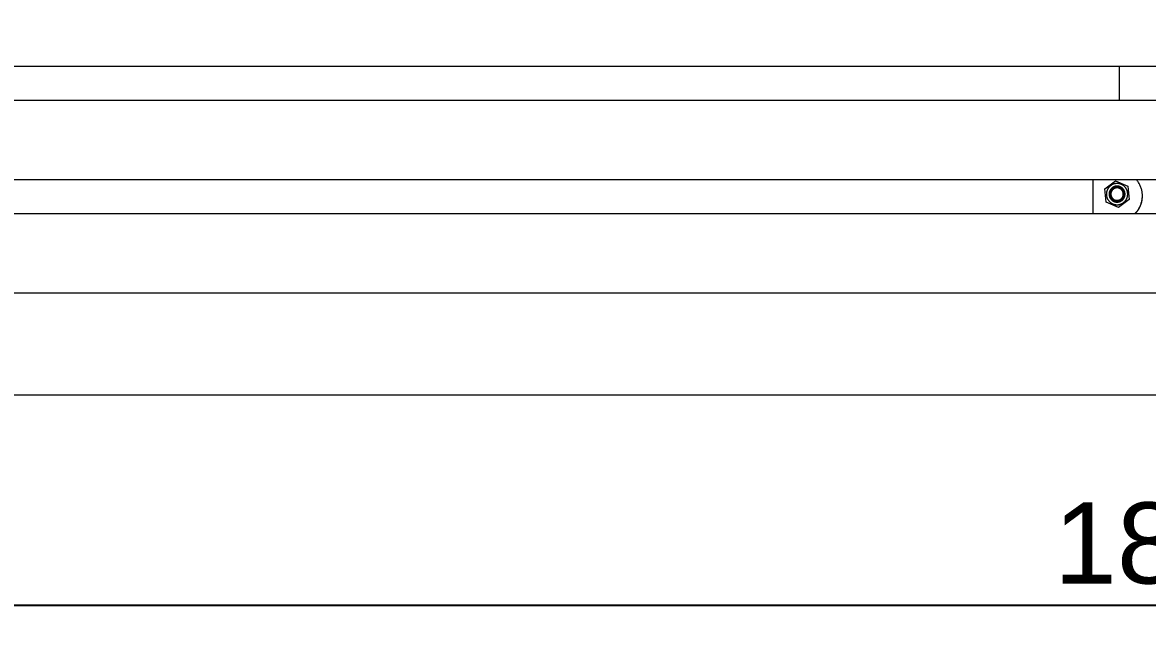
# Model space of a CAD drawing. Header units: millimetres. Extents: x -213 to 4577, y -424 to 2634.
# Drawn here: x 460 to 1015, y 560 to 857 of the extents above; entities that cross this region are included whole.
import ezdxf

# ---------------------------------------------------------------- set-up
doc = ezdxf.new("R2010")
doc.units = ezdxf.units.MM
doc.layers.add('ZANO_R', color=7, linetype='Continuous', lineweight=0)
doc.layers.add('ZANO_W', color=1, linetype='Continuous', lineweight=0)
doc.styles.add('Arial', font='arial.ttf')
doc.styles.get("Standard").update_dxf_attribs({"font": 'ARIALUNI.TTF'})
doc.dimstyles.new('pl i ang', dxfattribs={"dimtxt": 50, "dimasz": 50, "dimexe": 1.25, "dimexo": 0.625, "dimgap": 10, "dimtad": 1, "dimtoh": 1, "dimtxsty": 'Standard', "dimcen": 2.5, "dimclrd": 1, "dimclre": 1, "dimclrt": 1, "dimadec": 0, "dimazin": 0, "dimtfac": 1, "dimtmove": 0, "dimatfit": 3, "dimfxl": 1, "dimarcsym": 1})

# ---------------------------------------------------------------- blocks, each defined once
blk = doc.blocks.new('*D433')
at = {"layer": 'ZANO_W', "color": 1, "lineweight": -2}
for p, q in [((130.92, 716.54), (130.92, 559.66)), ((1930.92, 716.44), (1930.92, 559.66)), ((170.92, 569.66), (1890.92, 569.66))]:
    blk.add_line(p, q, dxfattribs=at)
at = {"layer": 'ZANO_W', "color": 1}
for points in [[(170.92, 576.33), (170.92, 563), (130.92, 569.66)], [(1890.92, 563), (1890.92, 576.33), (1930.92, 569.66)]]:
    blk.add_solid(points, dxfattribs=at)
at = {"layer": 'ZANO_W', "color": 1, "insert": (1030.92, 600.09), "char_height": 40, "attachment_point": 5, "style": 'Arial'}
blk.add_mtext('1800', dxfattribs=at)

msp = doc.modelspace()

# ---------------------------------------------------------------- linework, layer by layer
at = {"layer": 'ZANO_R'}
for p, q in [((1927.92, 835.44), (133.92, 835.44)), ((1000.92, 835.44), (1000.92, 818.82)), ((133.92, 818.82), (1927.92, 818.82)), ((1927.92, 779.49), (133.92, 779.49)), ((987.92, 779.49), (987.92, 762.87)), ((993.91, 775.08), (999.21, 778.97)), ((996.79, 776.65), (996.65, 776.54)), ((996.94, 776.76), (996.79, 776.65)), ((997.09, 776.86), (996.94, 776.76)), ((997.24, 776.95), (997.09, 776.86)), ((997.4, 777.04), (997.24, 776.95)), ((997.56, 777.13), (997.4, 777.04)), ((997.73, 777.21), (997.56, 777.13)), ((997.89, 777.28), (997.73, 777.21)), ((998.06, 777.35), (997.89, 777.28)), ((998.23, 777.41), (998.06, 777.35)), ((998.4, 777.46), (998.23, 777.41)), ((998.58, 777.51), (998.4, 777.46)), ((998.75, 777.56), (998.58, 777.51)), ((998.93, 777.59), (998.75, 777.56)), ((999.11, 777.62), (998.93, 777.59)), ((999.29, 777.65), (999.11, 777.62)), ((999.21, 778.97), (1005.22, 776.32)), ((999.47, 777.67), (999.29, 777.65)), ((999.65, 777.68), (999.47, 777.67)), ((999.83, 777.69), (999.65, 777.68)), ((1000.01, 777.69), (999.83, 777.69)), ((1000.19, 777.68), (1000.01, 777.69)), ((1000.37, 777.67), (1000.19, 777.68)), ((1000.56, 777.65), (1000.37, 777.67)), ((1000.73, 777.62), (1000.56, 777.65)), ((1000.91, 777.59), (1000.73, 777.62)), ((1001.09, 777.55), (1000.91, 777.59)), ((1001.27, 777.51), (1001.09, 777.55)), ((1001.44, 777.46), (1001.27, 777.51)), ((1001.61, 777.41), (1001.44, 777.46)), ((1001.78, 777.35), (1001.61, 777.41)), ((1001.95, 777.28), (1001.78, 777.35)), ((1002.12, 777.2), (1001.95, 777.28)), ((1002.28, 777.13), (1002.12, 777.2)), ((1002.44, 777.04), (1002.28, 777.13)), ((1002.6, 776.95), (1002.44, 777.04)), ((1002.75, 776.86), (1002.6, 776.95)), ((1002.9, 776.76), (1002.75, 776.86)), ((1003.05, 776.65), (1002.9, 776.76)), ((1003.2, 776.54), (1003.05, 776.65)), ((1009.81, 779.15), (1009.53, 779.49)), ((1010.07, 778.81), (1009.81, 779.15)), ((1010.31, 778.45), (1010.07, 778.81)), ((1010.55, 778.09), (1010.31, 778.45)), ((1010.77, 777.71), (1010.55, 778.09)), ((1010.98, 777.33), (1010.77, 777.71)), ((1011.17, 776.95), (1010.98, 777.33)), ((1011.36, 776.55), (1011.17, 776.95)), ((994.62, 768.55), (993.91, 775.08)), ((994.68, 772.8), (994.67, 772.62)), ((994.67, 772.62), (994.67, 772.44)), ((994.67, 772.44), (994.67, 772.26)), ((994.67, 772.26), (994.68, 772.08)), ((994.7, 772.98), (994.68, 772.8)), ((994.68, 772.08), (994.7, 771.9)), ((994.72, 773.16), (994.7, 772.98)), ((994.7, 771.9), (994.72, 771.72)), ((994.75, 773.34), (994.72, 773.16)), ((994.72, 771.72), (994.75, 771.54)), ((994.78, 773.52), (994.75, 773.34)), ((994.75, 771.54), (994.78, 771.36)), ((994.82, 773.69), (994.78, 773.52)), ((994.78, 771.36), (994.82, 771.18)), ((994.87, 773.87), (994.82, 773.69)), ((994.82, 771.18), (994.87, 771.01)), ((994.92, 774.04), (994.87, 773.87)), ((994.98, 774.21), (994.92, 774.04)), ((995.05, 774.38), (994.98, 774.21)), ((995.12, 774.55), (995.05, 774.38)), ((995.19, 774.72), (995.12, 774.55)), ((995.27, 774.88), (995.19, 774.72)), ((995.36, 775.04), (995.27, 774.88)), ((995.45, 775.19), (995.36, 775.04)), ((995.55, 775.35), (995.45, 775.19)), ((995.65, 775.49), (995.55, 775.35)), ((995.76, 775.64), (995.65, 775.49)), ((995.87, 775.78), (995.76, 775.64)), ((995.99, 775.92), (995.87, 775.78)), ((995.99, 772.57), (995.98, 772.44)), ((995.98, 772.44), (995.99, 772.3)), ((996.11, 776.05), (995.99, 775.92)), ((996, 772.84), (995.99, 772.71)), ((995.99, 772.71), (995.99, 772.57)), ((995.99, 772.3), (995.99, 772.17)), ((995.99, 772.17), (996, 772.03)), ((996.02, 772.98), (996, 772.84)), ((996, 772.03), (996.02, 771.9)), ((996.04, 773.11), (996.02, 772.98)), ((996.02, 771.9), (996.04, 771.76)), ((996.07, 773.25), (996.04, 773.11)), ((996.04, 771.76), (996.07, 771.63)), ((996.1, 773.38), (996.07, 773.25)), ((996.07, 771.63), (996.1, 771.5)), ((996.13, 773.51), (996.1, 773.38)), ((996.1, 771.5), (996.13, 771.36)), ((996.24, 776.18), (996.11, 776.05)), ((996.17, 773.64), (996.13, 773.51)), ((996.13, 771.36), (996.17, 771.23)), ((996.22, 773.77), (996.17, 773.64)), ((996.17, 771.23), (996.22, 771.11)), ((996.26, 773.9), (996.22, 773.77)), ((996.22, 771.11), (996.26, 770.98)), ((996.37, 776.31), (996.24, 776.18)), ((996.32, 774.02), (996.26, 773.9)), ((996.37, 774.15), (996.32, 774.02)), ((996.51, 776.43), (996.37, 776.31)), ((996.44, 774.27), (996.37, 774.15)), ((996.42, 772.56), (996.43, 772.68)), ((996.42, 772.44), (996.42, 772.56)), ((996.42, 772.32), (996.42, 772.44)), ((996.43, 772.2), (996.42, 772.32)), ((996.43, 772.68), (996.44, 772.8)), ((996.44, 772.08), (996.43, 772.2)), ((996.5, 774.39), (996.44, 774.27)), ((996.44, 772.8), (996.45, 772.92)), ((996.45, 771.96), (996.44, 772.08)), ((996.45, 772.92), (996.47, 773.04)), ((996.47, 771.84), (996.45, 771.96)), ((996.47, 773.04), (996.5, 773.16)), ((996.5, 771.72), (996.47, 771.84)), ((996.57, 774.5), (996.5, 774.39)), ((996.5, 773.16), (996.52, 773.28)), ((996.52, 771.6), (996.5, 771.72)), ((996.65, 776.54), (996.51, 776.43)), ((996.52, 773.28), (996.55, 773.39)), ((996.55, 771.48), (996.52, 771.6)), ((996.55, 773.39), (996.59, 773.51)), ((996.59, 771.37), (996.55, 771.48)), ((996.64, 774.62), (996.57, 774.5)), ((996.59, 773.51), (996.63, 773.62)), ((996.63, 771.25), (996.59, 771.37)), ((996.63, 773.62), (996.67, 773.73)), ((996.67, 771.14), (996.63, 771.25)), ((996.72, 774.73), (996.64, 774.62)), ((996.67, 773.73), (996.72, 773.85)), ((996.72, 771.03), (996.67, 771.14)), ((996.8, 774.84), (996.72, 774.73)), ((996.72, 773.85), (996.77, 773.96)), ((996.77, 773.96), (996.82, 774.06)), ((996.89, 774.95), (996.8, 774.84)), ((996.82, 774.06), (996.88, 774.17)), ((996.87, 772.65), (996.86, 772.54)), ((996.86, 772.54), (996.86, 772.44)), ((996.86, 772.44), (996.86, 772.33)), ((996.86, 772.33), (996.87, 772.23)), ((996.88, 772.75), (996.87, 772.65)), ((996.87, 772.23), (996.87, 772.12)), ((996.87, 772.12), (996.89, 772.02)), ((996.88, 774.17), (996.94, 774.27)), ((996.89, 772.86), (996.88, 772.75)), ((996.97, 775.05), (996.89, 774.95)), ((996.9, 772.96), (996.89, 772.86)), ((996.89, 772.02), (996.9, 771.91)), ((996.92, 773.07), (996.9, 772.96)), ((996.9, 771.91), (996.92, 771.81)), ((996.95, 773.17), (996.92, 773.07)), ((996.92, 771.81), (996.95, 771.7)), ((996.94, 774.27), (997.01, 774.38)), ((996.97, 773.27), (996.95, 773.17)), ((996.95, 771.7), (996.97, 771.6)), ((997.07, 775.15), (996.97, 775.05)), ((997.01, 773.37), (996.97, 773.27)), ((996.97, 771.6), (997.01, 771.5)), ((997.01, 774.38), (997.08, 774.48)), ((997.04, 773.47), (997.01, 773.37)), ((997.01, 771.5), (997.04, 771.4)), ((997.08, 773.57), (997.04, 773.47)), ((997.04, 771.4), (997.08, 771.3)), ((997.16, 775.25), (997.07, 775.15)), ((997.08, 774.48), (997.15, 774.57)), ((997.12, 773.67), (997.08, 773.57)), ((997.08, 771.3), (997.12, 771.2)), ((997.16, 773.77), (997.12, 773.67)), ((997.12, 771.2), (997.16, 771.11)), ((997.15, 774.57), (997.22, 774.67)), ((997.26, 775.34), (997.16, 775.25)), ((997.21, 773.86), (997.16, 773.77)), ((997.16, 771.11), (997.21, 771.01)), ((997.26, 773.95), (997.21, 773.86)), ((997.22, 774.67), (997.3, 774.76)), ((997.36, 775.43), (997.26, 775.34)), ((997.31, 774.04), (997.26, 773.95)), ((997.3, 774.76), (997.38, 774.85)), ((997.37, 774.13), (997.31, 774.04)), ((997.47, 775.52), (997.36, 775.43)), ((997.43, 774.22), (997.37, 774.13)), ((997.38, 774.85), (997.47, 774.93)), ((997.49, 774.31), (997.43, 774.22)), ((997.57, 775.6), (997.47, 775.52)), ((997.47, 774.93), (997.56, 775.02)), ((997.56, 774.39), (997.49, 774.31)), ((997.56, 775.02), (997.65, 775.1)), ((997.63, 774.47), (997.56, 774.39)), ((997.69, 775.68), (997.57, 775.6)), ((997.7, 774.55), (997.63, 774.47)), ((997.65, 775.1), (997.74, 775.17)), ((997.8, 775.75), (997.69, 775.68)), ((997.77, 774.62), (997.7, 774.55)), ((997.74, 775.17), (997.84, 775.25)), ((997.85, 774.69), (997.77, 774.62)), ((997.91, 775.82), (997.8, 775.75)), ((997.84, 775.25), (997.93, 775.32)), ((997.93, 774.76), (997.85, 774.69)), ((998.03, 775.89), (997.91, 775.82)), ((997.93, 775.32), (998.03, 775.38)), ((998.01, 774.83), (997.93, 774.76)), ((998.1, 774.9), (998.01, 774.83)), ((998.15, 775.95), (998.03, 775.89)), ((998.03, 775.38), (998.14, 775.45)), ((998.18, 774.96), (998.1, 774.9)), ((998.14, 775.45), (998.24, 775.51)), ((998.27, 776.01), (998.15, 775.95)), ((998.27, 775.02), (998.18, 774.96)), ((998.24, 775.51), (998.35, 775.56)), ((998.4, 776.07), (998.27, 776.01)), ((998.36, 775.07), (998.27, 775.02)), ((998.35, 775.56), (998.46, 775.62)), ((998.45, 775.12), (998.36, 775.07)), ((998.53, 776.12), (998.4, 776.07)), ((998.55, 775.17), (998.45, 775.12)), ((998.46, 775.62), (998.57, 775.66)), ((998.65, 776.16), (998.53, 776.12)), ((998.64, 775.22), (998.55, 775.17)), ((998.57, 775.66), (998.68, 775.71)), ((998.74, 775.26), (998.64, 775.22)), ((998.78, 776.21), (998.65, 776.16)), ((998.68, 775.71), (998.79, 775.75)), ((998.84, 775.3), (998.74, 775.26)), ((998.91, 776.24), (998.78, 776.21)), ((998.79, 775.75), (998.91, 775.79)), ((998.94, 775.34), (998.84, 775.3)), ((999.05, 776.28), (998.91, 776.24)), ((998.91, 775.79), (999.03, 775.82)), ((999.04, 775.37), (998.94, 775.34)), ((999.03, 775.82), (999.14, 775.85)), ((999.14, 775.4), (999.04, 775.37)), ((999.18, 776.3), (999.05, 776.28)), ((999.14, 775.85), (999.26, 775.87)), ((999.24, 775.42), (999.14, 775.4)), ((999.31, 776.33), (999.18, 776.3)), ((999.34, 775.44), (999.24, 775.42)), ((999.26, 775.87), (999.38, 775.89)), ((999.45, 776.35), (999.31, 776.33)), ((999.45, 775.46), (999.34, 775.44)), ((999.38, 775.89), (999.5, 775.91)), ((999.58, 776.36), (999.45, 776.35)), ((999.55, 775.48), (999.45, 775.46)), ((999.5, 775.91), (999.62, 775.92)), ((999.66, 775.49), (999.55, 775.48)), ((999.72, 776.37), (999.58, 776.36)), ((999.62, 775.92), (999.74, 775.93)), ((999.76, 775.5), (999.66, 775.49)), ((999.85, 776.37), (999.72, 776.37)), ((999.74, 775.93), (999.86, 775.94)), ((999.87, 775.5), (999.76, 775.5)), ((999.99, 776.37), (999.85, 776.37)), ((999.86, 775.94), (999.98, 775.94)), ((999.97, 775.5), (999.87, 775.5)), ((1000.08, 775.5), (999.97, 775.5)), ((999.98, 775.94), (1000.1, 775.93)), ((1000.13, 776.37), (999.99, 776.37)), ((1000.19, 775.49), (1000.08, 775.5)), ((1000.1, 775.93), (1000.22, 775.92)), ((1000.26, 776.36), (1000.13, 776.37)), ((1000.29, 775.48), (1000.19, 775.49)), ((1000.22, 775.92), (1000.34, 775.91)), ((1000.4, 776.35), (1000.26, 776.36)), ((1000.4, 775.46), (1000.29, 775.48)), ((1000.34, 775.91), (1000.46, 775.89)), ((1000.53, 776.33), (1000.4, 776.35)), ((1000.5, 775.44), (1000.4, 775.46)), ((1000.46, 775.89), (1000.58, 775.87)), ((1000.6, 775.42), (1000.5, 775.44)), ((1000.67, 776.3), (1000.53, 776.33)), ((1000.58, 775.87), (1000.7, 775.85)), ((1000.71, 775.4), (1000.6, 775.42)), ((1000.8, 776.28), (1000.67, 776.3)), ((1000.7, 775.85), (1000.82, 775.82)), ((1000.81, 775.37), (1000.71, 775.4)), ((1000.93, 776.24), (1000.8, 776.28)), ((1000.91, 775.34), (1000.81, 775.37)), ((1000.82, 775.82), (1000.93, 775.79)), ((1001.01, 775.3), (1000.91, 775.34)), ((1001.06, 776.21), (1000.93, 776.24)), ((1000.93, 775.79), (1001.05, 775.75)), ((1001.11, 775.26), (1001.01, 775.3)), ((1001.05, 775.75), (1001.16, 775.71)), ((1001.19, 776.16), (1001.06, 776.21)), ((1001.2, 775.22), (1001.11, 775.26)), ((1001.16, 775.71), (1001.28, 775.66)), ((1001.32, 776.12), (1001.19, 776.16)), ((1001.3, 775.17), (1001.2, 775.22)), ((1001.28, 775.66), (1001.39, 775.62)), ((1001.39, 775.12), (1001.3, 775.17)), ((1001.44, 776.07), (1001.32, 776.12)), ((1001.39, 775.62), (1001.49, 775.56)), ((1001.48, 775.07), (1001.39, 775.12)), ((1001.57, 776.01), (1001.44, 776.07)), ((1001.57, 775.02), (1001.48, 775.07)), ((1001.49, 775.56), (1001.6, 775.51)), ((1001.69, 775.95), (1001.57, 776.01)), ((1001.66, 774.96), (1001.57, 775.02)), ((1001.6, 775.51), (1001.71, 775.45)), ((1001.75, 774.9), (1001.66, 774.96)), ((1001.81, 775.89), (1001.69, 775.95)), ((1001.71, 775.45), (1001.81, 775.38)), ((1001.83, 774.83), (1001.75, 774.9)), ((1001.93, 775.82), (1001.81, 775.89)), ((1001.81, 775.38), (1001.91, 775.32)), ((1001.91, 774.76), (1001.83, 774.83)), ((1001.91, 775.32), (1002.01, 775.25)), ((1001.99, 774.69), (1001.91, 774.76)), ((1002.05, 775.75), (1001.93, 775.82)), ((1002.07, 774.62), (1001.99, 774.69)), ((1002.01, 775.25), (1002.1, 775.17)), ((1002.16, 775.68), (1002.05, 775.75)), ((1002.14, 774.54), (1002.07, 774.62)), ((1002.1, 775.17), (1002.2, 775.1)), ((1002.21, 774.47), (1002.14, 774.54)), ((1002.27, 775.6), (1002.16, 775.68)), ((1002.2, 775.1), (1002.29, 775.02)), ((1002.28, 774.39), (1002.21, 774.47)), ((1002.38, 775.51), (1002.27, 775.6)), ((1002.35, 774.3), (1002.28, 774.39)), ((1002.29, 775.02), (1002.38, 774.93)), ((1002.41, 774.22), (1002.35, 774.3)), ((1002.48, 775.43), (1002.38, 775.51)), ((1002.38, 774.93), (1002.46, 774.85)), ((1002.47, 774.13), (1002.41, 774.22)), ((1002.46, 774.85), (1002.54, 774.76)), ((1002.53, 774.04), (1002.47, 774.13)), ((1002.58, 775.34), (1002.48, 775.43)), ((1002.58, 773.95), (1002.53, 774.04)), ((1002.54, 774.76), (1002.62, 774.67)), ((1002.68, 775.24), (1002.58, 775.34)), ((1002.63, 773.86), (1002.58, 773.95)), ((1002.62, 774.67), (1002.7, 774.57)), ((1002.68, 773.76), (1002.63, 773.86)), ((1002.63, 771.01), (1002.68, 771.11)), ((1002.78, 775.15), (1002.68, 775.24)), ((1002.72, 773.67), (1002.68, 773.76)), ((1002.68, 771.11), (1002.72, 771.2)), ((1002.7, 774.57), (1002.77, 774.47)), ((1002.77, 773.57), (1002.72, 773.67)), ((1002.72, 771.2), (1002.77, 771.3)), ((1002.77, 774.47), (1002.84, 774.37)), ((1002.8, 773.47), (1002.77, 773.57)), ((1002.77, 771.3), (1002.8, 771.4)), ((1002.87, 775.05), (1002.78, 775.15)), ((1002.84, 773.37), (1002.8, 773.47)), ((1002.8, 771.4), (1002.84, 771.5)), ((1002.84, 774.37), (1002.9, 774.27)), ((1002.87, 773.27), (1002.84, 773.37)), ((1002.84, 771.5), (1002.87, 771.6)), ((1002.96, 774.94), (1002.87, 775.05)), ((1002.89, 773.17), (1002.87, 773.27)), ((1002.87, 771.6), (1002.89, 771.7)), ((1002.92, 773.07), (1002.89, 773.17)), ((1002.89, 771.7), (1002.92, 771.81)), ((1002.9, 774.27), (1002.96, 774.17)), ((1002.94, 772.96), (1002.92, 773.07)), ((1002.92, 771.81), (1002.94, 771.91)), ((1002.95, 772.86), (1002.94, 772.96)), ((1002.94, 771.91), (1002.95, 772.01)), ((1002.97, 772.75), (1002.95, 772.86)), ((1002.95, 772.01), (1002.97, 772.12)), ((1003.04, 774.84), (1002.96, 774.94)), ((1002.96, 774.17), (1003.02, 774.06)), ((1002.98, 772.65), (1002.97, 772.75)), ((1002.97, 772.12), (1002.98, 772.22)), ((1002.98, 772.54), (1002.98, 772.65)), ((1002.98, 772.44), (1002.98, 772.54)), ((1002.98, 772.33), (1002.98, 772.44)), ((1002.98, 772.22), (1002.98, 772.33)), ((1003.02, 774.06), (1003.07, 773.95)), ((1003.12, 774.73), (1003.04, 774.84)), ((1003.07, 773.95), (1003.13, 773.84)), ((1003.2, 774.62), (1003.12, 774.73)), ((1003.17, 771.14), (1003.12, 771.03)), ((1003.13, 773.84), (1003.17, 773.73)), ((1003.17, 773.73), (1003.21, 773.62)), ((1003.21, 771.25), (1003.17, 771.14)), ((1003.34, 776.43), (1003.2, 776.54)), ((1003.27, 774.5), (1003.2, 774.62)), ((1003.21, 773.62), (1003.25, 773.51)), ((1003.25, 771.37), (1003.21, 771.25)), ((1003.25, 773.51), (1003.29, 773.39)), ((1003.29, 771.48), (1003.25, 771.37)), ((1003.34, 774.39), (1003.27, 774.5)), ((1003.29, 773.39), (1003.32, 773.27)), ((1003.32, 771.6), (1003.29, 771.48)), ((1003.32, 773.27), (1003.35, 773.16)), ((1003.35, 771.72), (1003.32, 771.6)), ((1003.47, 776.3), (1003.34, 776.43)), ((1003.41, 774.27), (1003.34, 774.39)), ((1003.35, 773.16), (1003.37, 773.04)), ((1003.37, 771.83), (1003.35, 771.72)), ((1003.37, 773.04), (1003.39, 772.92)), ((1003.39, 771.95), (1003.37, 771.83)), ((1003.39, 772.92), (1003.4, 772.8)), ((1003.4, 772.07), (1003.39, 771.95)), ((1003.4, 772.8), (1003.41, 772.68)), ((1003.41, 772.19), (1003.4, 772.07)), ((1003.47, 774.14), (1003.41, 774.27)), ((1003.41, 772.68), (1003.42, 772.56)), ((1003.42, 772.32), (1003.41, 772.19)), ((1003.42, 772.56), (1003.42, 772.44)), ((1003.42, 772.44), (1003.42, 772.32)), ((1003.6, 776.18), (1003.47, 776.3)), ((1003.53, 774.02), (1003.47, 774.14)), ((1003.58, 773.9), (1003.53, 774.02)), ((1003.63, 773.77), (1003.58, 773.9)), ((1003.58, 770.98), (1003.63, 771.1)), ((1003.73, 776.05), (1003.6, 776.18)), ((1003.67, 773.64), (1003.63, 773.77)), ((1003.63, 771.1), (1003.67, 771.23)), ((1003.71, 773.51), (1003.67, 773.64)), ((1003.67, 771.23), (1003.71, 771.36)), ((1003.74, 773.38), (1003.71, 773.51)), ((1003.71, 771.36), (1003.74, 771.49)), ((1003.85, 775.92), (1003.73, 776.05)), ((1003.77, 773.25), (1003.74, 773.38)), ((1003.74, 771.49), (1003.77, 771.63)), ((1003.8, 773.11), (1003.77, 773.25)), ((1003.77, 771.63), (1003.8, 771.76)), ((1003.82, 772.98), (1003.8, 773.11)), ((1003.8, 771.76), (1003.82, 771.89)), ((1003.84, 772.84), (1003.82, 772.98)), ((1003.82, 771.89), (1003.84, 772.03)), ((1003.85, 772.71), (1003.84, 772.84)), ((1003.84, 772.03), (1003.85, 772.16)), ((1003.97, 775.78), (1003.85, 775.92)), ((1003.86, 772.57), (1003.85, 772.71)), ((1003.85, 772.16), (1003.86, 772.3)), ((1003.86, 772.44), (1003.86, 772.57)), ((1003.86, 772.3), (1003.86, 772.44)), ((1004.08, 775.64), (1003.97, 775.78)), ((1004.19, 775.49), (1004.08, 775.64)), ((1004.29, 775.34), (1004.19, 775.49)), ((1004.39, 775.19), (1004.29, 775.34)), ((1004.48, 775.03), (1004.39, 775.19)), ((1004.57, 774.88), (1004.48, 775.03)), ((1004.65, 774.71), (1004.57, 774.88)), ((1004.73, 774.55), (1004.65, 774.71)), ((1004.8, 774.38), (1004.73, 774.55)), ((1004.86, 774.21), (1004.8, 774.38)), ((1004.92, 774.04), (1004.86, 774.21)), ((1004.97, 773.87), (1004.92, 774.04)), ((1005.02, 773.69), (1004.97, 773.87)), ((1004.97, 771), (1005.02, 771.18)), ((1005.06, 773.52), (1005.02, 773.69)), ((1005.02, 771.18), (1005.06, 771.36)), ((1005.09, 773.34), (1005.06, 773.52)), ((1005.06, 771.36), (1005.09, 771.53)), ((1005.12, 773.16), (1005.09, 773.34)), ((1005.09, 771.53), (1005.12, 771.71)), ((1005.14, 772.98), (1005.12, 773.16)), ((1005.12, 771.71), (1005.14, 771.89)), ((1005.16, 772.8), (1005.14, 772.98)), ((1005.14, 771.89), (1005.16, 772.07)), ((1005.17, 772.62), (1005.16, 772.8)), ((1005.16, 772.07), (1005.17, 772.25)), ((1005.17, 772.44), (1005.17, 772.62)), ((1005.17, 772.25), (1005.17, 772.44)), ((1005.22, 776.32), (1005.93, 769.79)), ((1011.53, 776.15), (1011.36, 776.55)), ((1011.68, 775.75), (1011.53, 776.15)), ((1011.82, 775.34), (1011.68, 775.75)), ((1011.95, 774.92), (1011.82, 775.34)), ((1012.06, 774.51), (1011.95, 774.92)), ((1012.15, 774.08), (1012.06, 774.51)), ((1012.24, 773.66), (1012.15, 774.08)), ((1012.3, 773.23), (1012.24, 773.66)), ((1012.35, 772.8), (1012.3, 773.23)), ((1012.39, 772.37), (1012.35, 772.8)), ((1012.41, 771.93), (1012.39, 772.37)), ((1012.39, 770.63), (1012.41, 771.07)), ((1012.4, 770.98), (1012.42, 771.41)), ((1012.42, 771.5), (1012.41, 771.93)), ((1012.41, 771.07), (1012.42, 771.5)), ((1000.64, 765.91), (994.62, 768.55)), ((994.87, 771.01), (994.92, 770.83)), ((994.92, 770.83), (994.98, 770.66)), ((994.98, 770.66), (995.04, 770.49)), ((995.04, 770.49), (995.11, 770.32)), ((995.11, 770.32), (995.19, 770.16)), ((995.19, 770.16), (995.27, 770)), ((995.27, 770), (995.36, 769.84)), ((995.36, 769.84), (995.45, 769.68)), ((995.45, 769.68), (995.55, 769.53)), ((995.55, 769.53), (995.65, 769.38)), ((995.65, 769.38), (995.76, 769.24)), ((995.76, 769.24), (995.87, 769.09)), ((995.87, 769.09), (995.99, 768.96)), ((995.99, 768.96), (996.11, 768.82)), ((996.11, 768.82), (996.24, 768.69)), ((996.24, 768.69), (996.37, 768.57)), ((996.26, 770.98), (996.32, 770.85)), ((996.32, 770.85), (996.37, 770.73)), ((996.37, 770.73), (996.43, 770.61)), ((996.37, 768.57), (996.51, 768.45)), ((996.43, 770.61), (996.5, 770.49)), ((996.5, 770.49), (996.57, 770.37)), ((996.51, 768.45), (996.65, 768.33)), ((996.57, 770.37), (996.64, 770.26)), ((996.64, 770.26), (996.72, 770.15)), ((996.65, 768.33), (996.79, 768.22)), ((996.77, 770.92), (996.72, 771.03)), ((996.72, 770.15), (996.8, 770.04)), ((996.82, 770.81), (996.77, 770.92)), ((996.79, 768.22), (996.94, 768.12)), ((996.8, 770.04), (996.88, 769.93)), ((996.88, 770.7), (996.82, 770.81)), ((996.94, 770.6), (996.88, 770.7)), ((996.88, 769.93), (996.97, 769.83)), ((997.01, 770.5), (996.94, 770.6)), ((996.94, 768.12), (997.09, 768.02)), ((996.97, 769.83), (997.07, 769.73)), ((997.07, 770.4), (997.01, 770.5)), ((997.15, 770.3), (997.07, 770.4)), ((997.07, 769.73), (997.16, 769.63)), ((997.09, 768.02), (997.24, 767.92)), ((997.22, 770.21), (997.15, 770.3)), ((997.16, 769.63), (997.26, 769.54)), ((997.21, 771.01), (997.26, 770.92)), ((997.3, 770.12), (997.22, 770.21)), ((997.24, 767.92), (997.4, 767.83)), ((997.26, 770.92), (997.31, 770.83)), ((997.26, 769.54), (997.36, 769.45)), ((997.38, 770.03), (997.3, 770.12)), ((997.31, 770.83), (997.37, 770.74)), ((997.36, 769.45), (997.47, 769.36)), ((997.37, 770.74), (997.43, 770.65)), ((997.47, 769.94), (997.38, 770.03)), ((997.4, 767.83), (997.56, 767.75)), ((997.43, 770.65), (997.49, 770.57)), ((997.55, 769.86), (997.47, 769.94)), ((997.47, 769.36), (997.57, 769.28)), ((997.49, 770.57), (997.56, 770.49)), ((997.65, 769.78), (997.55, 769.86)), ((997.56, 770.49), (997.63, 770.41)), ((997.56, 767.75), (997.72, 767.67)), ((997.57, 769.28), (997.68, 769.2)), ((997.63, 770.41), (997.7, 770.33)), ((997.74, 769.7), (997.65, 769.78)), ((997.68, 769.2), (997.8, 769.12)), ((997.7, 770.33), (997.77, 770.25)), ((997.72, 767.67), (997.89, 767.6)), ((997.83, 769.63), (997.74, 769.7)), ((997.77, 770.25), (997.85, 770.18)), ((997.8, 769.12), (997.91, 769.05)), ((997.93, 769.56), (997.83, 769.63)), ((997.85, 770.18), (997.93, 770.11)), ((997.89, 767.6), (998.06, 767.53)), ((997.91, 769.05), (998.03, 768.98)), ((997.93, 770.11), (998.01, 770.04)), ((998.03, 769.49), (997.93, 769.56)), ((998.01, 770.04), (998.09, 769.98)), ((998.14, 769.43), (998.03, 769.49)), ((998.03, 768.98), (998.15, 768.92)), ((998.06, 767.53), (998.23, 767.47)), ((998.09, 769.98), (998.18, 769.92)), ((998.24, 769.37), (998.14, 769.43)), ((998.15, 768.92), (998.27, 768.86)), ((998.18, 769.92), (998.27, 769.86)), ((998.23, 767.47), (998.4, 767.41)), ((998.35, 769.31), (998.24, 769.37)), ((998.27, 769.86), (998.36, 769.8)), ((998.27, 768.86), (998.4, 768.81)), ((998.46, 769.26), (998.35, 769.31)), ((998.36, 769.8), (998.45, 769.75)), ((998.4, 768.81), (998.52, 768.76)), ((998.4, 767.41), (998.58, 767.36)), ((998.45, 769.75), (998.54, 769.7)), ((998.57, 769.21), (998.46, 769.26)), ((998.52, 768.76), (998.65, 768.71)), ((998.54, 769.7), (998.64, 769.66)), ((998.68, 769.16), (998.57, 769.21)), ((998.58, 767.36), (998.75, 767.32)), ((998.64, 769.66), (998.74, 769.61)), ((998.65, 768.71), (998.78, 768.67)), ((998.79, 769.12), (998.68, 769.16)), ((998.74, 769.61), (998.83, 769.57)), ((998.75, 767.32), (998.93, 767.28)), ((998.78, 768.67), (998.91, 768.63)), ((998.91, 769.09), (998.79, 769.12)), ((998.83, 769.57), (998.93, 769.54)), ((999.02, 769.05), (998.91, 769.09)), ((998.91, 768.63), (999.04, 768.6)), ((998.93, 769.54), (999.03, 769.51)), ((998.93, 767.28), (999.11, 767.25)), ((999.14, 769.02), (999.02, 769.05)), ((999.03, 769.51), (999.14, 769.48)), ((999.04, 768.6), (999.18, 768.57)), ((999.11, 767.25), (999.29, 767.23)), ((999.14, 769.48), (999.24, 769.45)), ((999.26, 769), (999.14, 769.02)), ((999.18, 768.57), (999.31, 768.55)), ((999.24, 769.45), (999.34, 769.43)), ((999.38, 768.98), (999.26, 769)), ((999.29, 767.23), (999.47, 767.21)), ((999.31, 768.55), (999.45, 768.53)), ((999.34, 769.43), (999.45, 769.41)), ((999.5, 768.96), (999.38, 768.98)), ((999.45, 769.41), (999.55, 769.4)), ((999.45, 768.53), (999.58, 768.51)), ((999.47, 767.21), (999.65, 767.19)), ((999.62, 768.95), (999.5, 768.96)), ((999.55, 769.4), (999.66, 769.39)), ((999.58, 768.51), (999.72, 768.5)), ((999.74, 768.94), (999.62, 768.95)), ((999.65, 767.19), (999.83, 767.19)), ((999.66, 769.39), (999.76, 769.38)), ((999.72, 768.5), (999.85, 768.5)), ((999.86, 768.94), (999.74, 768.94)), ((999.76, 769.38), (999.87, 769.37)), ((999.83, 767.19), (1000.01, 767.19)), ((999.85, 768.5), (999.99, 768.5)), ((999.98, 768.94), (999.86, 768.94)), ((999.87, 769.37), (999.97, 769.37)), ((999.97, 769.37), (1000.08, 769.38)), ((1000.1, 768.94), (999.98, 768.94)), ((999.99, 768.5), (1000.12, 768.5)), ((1000.01, 767.19), (1000.19, 767.19)), ((1000.08, 769.38), (1000.18, 769.39)), ((1000.22, 768.95), (1000.1, 768.94)), ((1000.12, 768.5), (1000.26, 768.51)), ((1000.18, 769.39), (1000.29, 769.4)), ((1000.19, 767.19), (1000.37, 767.21)), ((1000.34, 768.96), (1000.22, 768.95)), ((1000.26, 768.51), (1000.39, 768.53)), ((1000.29, 769.4), (1000.39, 769.41)), ((1000.46, 768.98), (1000.34, 768.96)), ((1000.37, 767.21), (1000.55, 767.22)), ((1000.39, 769.41), (1000.5, 769.43)), ((1000.39, 768.53), (1000.53, 768.55)), ((1000.58, 769), (1000.46, 768.98)), ((1000.5, 769.43), (1000.6, 769.45)), ((1000.53, 768.55), (1000.66, 768.57)), ((1000.55, 767.22), (1000.73, 767.25)), ((1000.7, 769.02), (1000.58, 769)), ((1000.6, 769.45), (1000.7, 769.48)), ((1005.93, 769.79), (1000.64, 765.91)), ((1000.66, 768.57), (1000.8, 768.6)), ((1000.7, 769.48), (1000.81, 769.5)), ((1000.82, 769.05), (1000.7, 769.02)), ((1000.73, 767.25), (1000.91, 767.28)), ((1000.8, 768.6), (1000.93, 768.63)), ((1000.81, 769.5), (1000.91, 769.54)), ((1000.93, 769.09), (1000.82, 769.05)), ((1000.91, 769.54), (1001.01, 769.57)), ((1000.91, 767.28), (1001.09, 767.32)), ((1001.05, 769.12), (1000.93, 769.09)), ((1000.93, 768.63), (1001.06, 768.67)), ((1001.01, 769.57), (1001.1, 769.61)), ((1001.16, 769.16), (1001.05, 769.12)), ((1001.06, 768.67), (1001.19, 768.71)), ((1001.09, 767.32), (1001.26, 767.36)), ((1001.1, 769.61), (1001.2, 769.65)), ((1001.27, 769.21), (1001.16, 769.16)), ((1001.19, 768.71), (1001.32, 768.75)), ((1001.2, 769.65), (1001.3, 769.7)), ((1001.26, 767.36), (1001.44, 767.41)), ((1001.38, 769.26), (1001.27, 769.21)), ((1001.3, 769.7), (1001.39, 769.75)), ((1001.32, 768.75), (1001.44, 768.81)), ((1001.49, 769.31), (1001.38, 769.26)), ((1001.39, 769.75), (1001.48, 769.8)), ((1001.44, 768.81), (1001.57, 768.86)), ((1001.44, 767.41), (1001.61, 767.47)), ((1001.48, 769.8), (1001.57, 769.86)), ((1001.6, 769.37), (1001.49, 769.31)), ((1001.57, 769.86), (1001.66, 769.92)), ((1001.57, 768.86), (1001.69, 768.92)), ((1001.71, 769.43), (1001.6, 769.37)), ((1001.61, 767.47), (1001.78, 767.53)), ((1001.66, 769.92), (1001.75, 769.98)), ((1001.69, 768.92), (1001.81, 768.98)), ((1001.81, 769.49), (1001.71, 769.43)), ((1001.75, 769.98), (1001.83, 770.04)), ((1001.78, 767.53), (1001.95, 767.59)), ((1001.91, 769.56), (1001.81, 769.49)), ((1001.81, 768.98), (1001.93, 769.05)), ((1001.83, 770.04), (1001.91, 770.11)), ((1001.91, 770.11), (1001.99, 770.18)), ((1002.01, 769.63), (1001.91, 769.56)), ((1001.93, 769.05), (1002.04, 769.12)), ((1001.95, 767.59), (1002.12, 767.67)), ((1001.99, 770.18), (1002.07, 770.25)), ((1002.1, 769.7), (1002.01, 769.63)), ((1002.04, 769.12), (1002.16, 769.2)), ((1002.07, 770.25), (1002.14, 770.33)), ((1002.2, 769.78), (1002.1, 769.7)), ((1002.12, 767.67), (1002.28, 767.75)), ((1002.14, 770.33), (1002.21, 770.41)), ((1002.16, 769.2), (1002.27, 769.27)), ((1002.29, 769.86), (1002.2, 769.78)), ((1002.21, 770.41), (1002.28, 770.49)), ((1002.27, 769.27), (1002.38, 769.36)), ((1002.28, 770.49), (1002.35, 770.57)), ((1002.28, 767.75), (1002.44, 767.83)), ((1002.37, 769.94), (1002.29, 769.86)), ((1002.35, 770.57), (1002.41, 770.65)), ((1002.46, 770.03), (1002.37, 769.94)), ((1002.38, 769.36), (1002.48, 769.44)), ((1002.41, 770.65), (1002.47, 770.74)), ((1002.44, 767.83), (1002.6, 767.92)), ((1002.54, 770.12), (1002.46, 770.03)), ((1002.47, 770.74), (1002.53, 770.83)), ((1002.48, 769.44), (1002.58, 769.53)), ((1002.53, 770.83), (1002.58, 770.92)), ((1002.62, 770.21), (1002.54, 770.12)), ((1002.58, 770.92), (1002.63, 771.01)), ((1002.58, 769.53), (1002.68, 769.63)), ((1002.6, 767.92), (1002.75, 768.02)), ((1002.69, 770.3), (1002.62, 770.21)), ((1002.68, 769.63), (1002.78, 769.72)), ((1002.77, 770.4), (1002.69, 770.3)), ((1002.75, 768.02), (1002.9, 768.12)), ((1002.84, 770.5), (1002.77, 770.4)), ((1002.78, 769.72), (1002.87, 769.83)), ((1002.9, 770.6), (1002.84, 770.5)), ((1002.87, 769.83), (1002.96, 769.93)), ((1002.96, 770.7), (1002.9, 770.6)), ((1002.9, 768.12), (1003.05, 768.22)), ((1003.02, 770.81), (1002.96, 770.7)), ((1002.96, 769.93), (1003.04, 770.03)), ((1003.07, 770.92), (1003.02, 770.81)), ((1003.04, 770.03), (1003.12, 770.14)), ((1003.05, 768.22), (1003.19, 768.33)), ((1003.12, 771.03), (1003.07, 770.92)), ((1003.12, 770.14), (1003.2, 770.26)), ((1003.19, 768.33), (1003.33, 768.45)), ((1003.2, 770.26), (1003.27, 770.37)), ((1003.27, 770.37), (1003.34, 770.49)), ((1003.33, 768.45), (1003.47, 768.57)), ((1003.34, 770.49), (1003.41, 770.61)), ((1003.41, 770.61), (1003.47, 770.73)), ((1003.47, 770.73), (1003.53, 770.85)), ((1003.47, 768.57), (1003.6, 768.69)), ((1003.53, 770.85), (1003.58, 770.98)), ((1003.6, 768.69), (1003.73, 768.82)), ((1003.73, 768.82), (1003.85, 768.95)), ((1003.85, 768.95), (1003.97, 769.09)), ((1003.97, 769.09), (1004.08, 769.23)), ((1004.08, 769.23), (1004.19, 769.38)), ((1004.19, 769.38), (1004.29, 769.53)), ((1004.29, 769.53), (1004.39, 769.68)), ((1004.39, 769.68), (1004.48, 769.84)), ((1004.48, 769.84), (1004.57, 770)), ((1004.57, 770), (1004.65, 770.16)), ((1004.65, 770.16), (1004.73, 770.32)), ((1004.73, 770.32), (1004.8, 770.49)), ((1004.8, 770.49), (1004.86, 770.66)), ((1004.86, 770.66), (1004.92, 770.83)), ((1004.92, 770.83), (1004.97, 771)), ((1010.64, 765.25), (1010.85, 765.62)), ((1010.76, 765.29), (1010.97, 765.67)), ((1010.85, 765.62), (1011.06, 766)), ((1010.97, 765.67), (1011.16, 766.05)), ((1011.06, 766), (1011.25, 766.39)), ((1011.16, 766.05), (1011.35, 766.45)), ((1011.25, 766.39), (1011.42, 766.79)), ((1011.35, 766.45), (1011.52, 766.85)), ((1011.42, 766.79), (1011.59, 767.19)), ((1011.52, 766.85), (1011.67, 767.25)), ((1011.59, 767.19), (1011.73, 767.6)), ((1011.67, 767.25), (1011.81, 767.66)), ((1011.73, 767.6), (1011.87, 768.01)), ((1011.81, 767.66), (1011.94, 768.08)), ((1011.87, 768.01), (1011.99, 768.42)), ((1011.94, 768.08), (1012.05, 768.49)), ((1011.99, 768.42), (1012.09, 768.84)), ((1012.05, 768.49), (1012.15, 768.92)), ((1012.09, 768.84), (1012.19, 769.27)), ((1012.15, 768.92), (1012.23, 769.34)), ((1012.19, 769.27), (1012.26, 769.69)), ((1012.23, 769.34), (1012.3, 769.77)), ((1012.26, 769.69), (1012.32, 770.12)), ((1012.3, 769.77), (1012.35, 770.2)), ((1012.32, 770.12), (1012.37, 770.55)), ((1012.35, 770.2), (1012.39, 770.63)), ((1012.37, 770.55), (1012.4, 770.98)), ((133.92, 762.87), (1927.92, 762.87)), ((1008.78, 762.87), (1009.08, 763.18)), ((1008.94, 762.87), (1009.24, 763.18)), ((1009.08, 763.18), (1009.37, 763.5)), ((1009.24, 763.18), (1009.52, 763.51)), ((1009.37, 763.5), (1009.64, 763.83)), ((1009.52, 763.51), (1009.79, 763.85)), ((1009.64, 763.83), (1009.91, 764.17)), ((1009.79, 763.85), (1010.05, 764.2)), ((1009.91, 764.17), (1010.16, 764.52)), ((1010.05, 764.2), (1010.3, 764.55)), ((1010.16, 764.52), (1010.41, 764.88)), ((1010.3, 764.55), (1010.54, 764.92)), ((1010.41, 764.88), (1010.64, 765.25)), ((1010.54, 764.92), (1010.76, 765.29)), ((1927.92, 723.54), (133.92, 723.54))]:
    msp.add_line(p, q, dxfattribs=at)
msp.add_lwpolyline([(18.92, 1073.3), (2042.92, 1073.3), (2042.92, 673.3), (18.92, 673.3)], close=True, dxfattribs=at)

# ---------------------------------------------------------------- dimensions: what is measured, and where the dimension line sits
at = {"layer": 'ZANO_W'}
dim = msp.add_linear_dim(base=(1930.92, 569.66), p1=(130.92, 726.54), p2=(1930.92, 726.44), dimstyle='pl i ang', override={"dimtxt": 40, "dimasz": 40, "dimexe": 10, "dimexo": 10, "dimtoh": 0, "dimdec": 0, "dimtxsty": 'Arial', "dimtdec": 0, "dimtmove": 1}, dxfattribs=at)
dim.commit()
dim.dimension.update_dxf_attribs({"geometry": '*D433', "text_midpoint": (1030.92, 600.09)})

doc.saveas('drawing.dxf')
